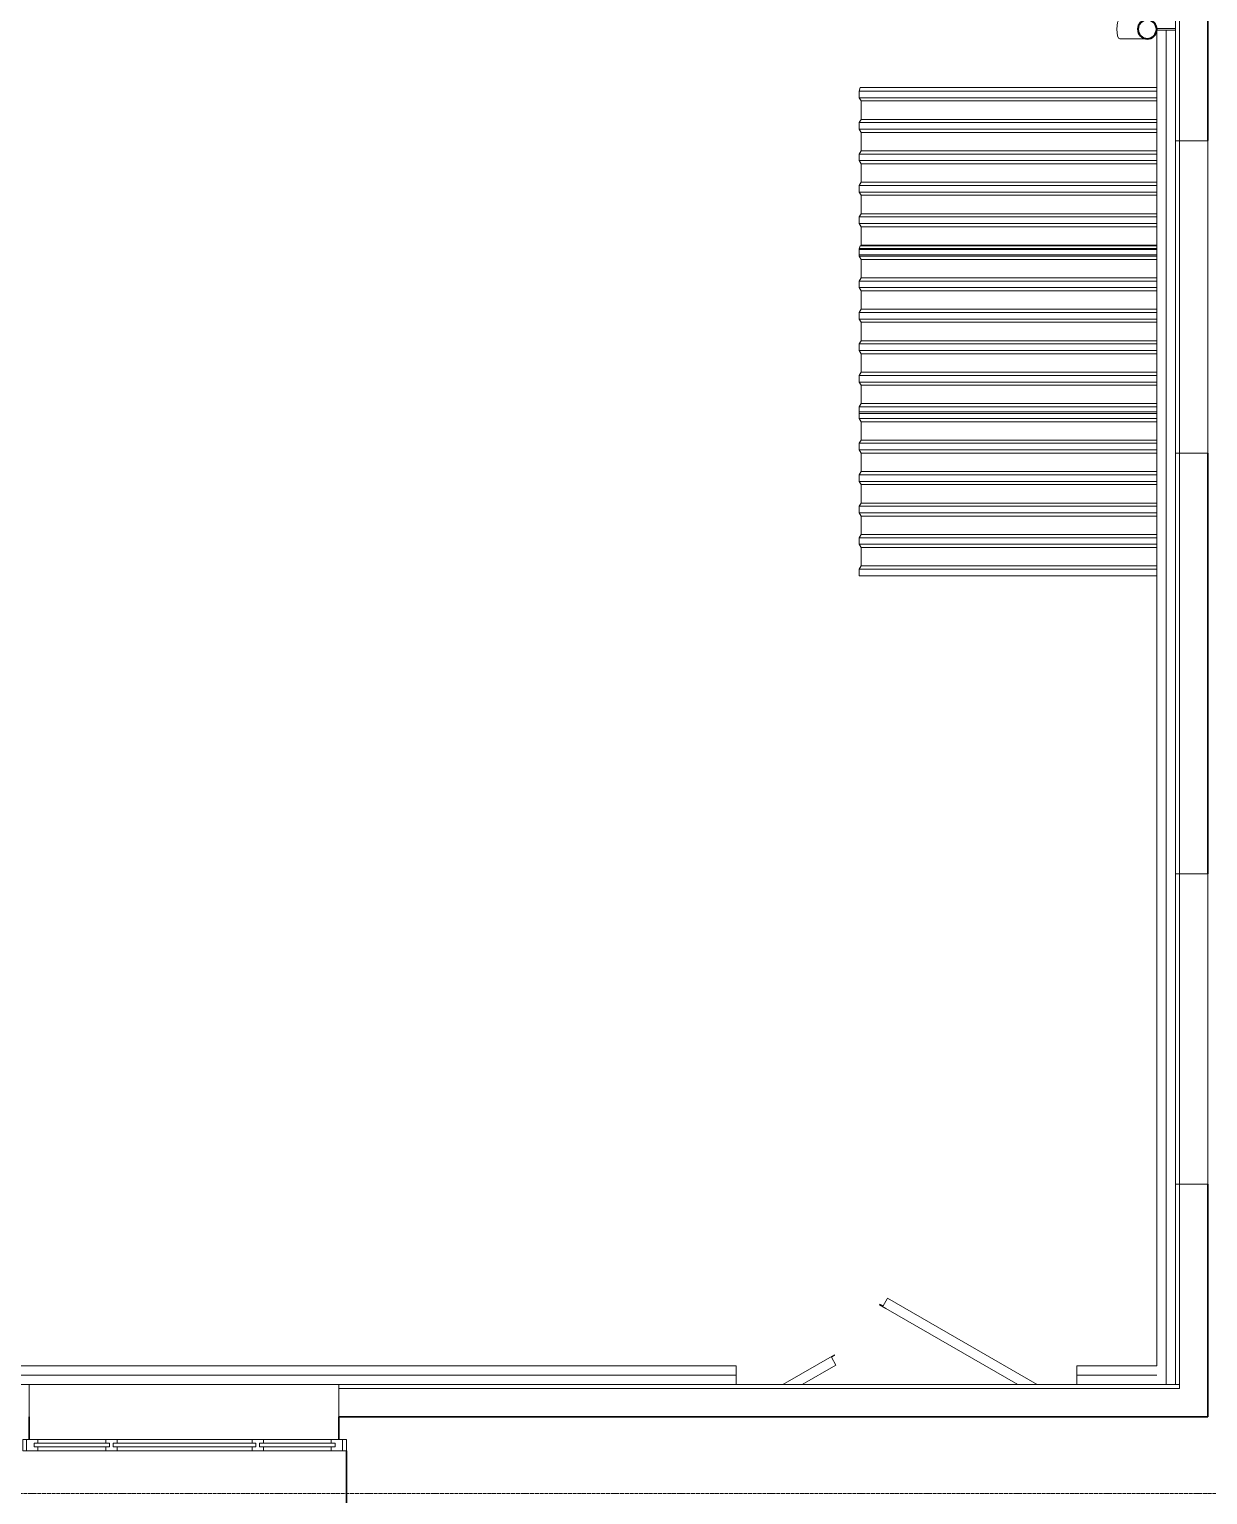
# Model space of a CAD drawing. Header units: millimetres. Extents: x -10915 to 60194, y -32941 to 46712.
# Drawn here: x 39188 to 45432, y 20238 to 28005 of the extents above; entities that cross this region are included whole.
import ezdxf

# ---------------------------------------------------------------- set-up
doc = ezdxf.new("R2010")
doc.units = ezdxf.units.MM
doc.linetypes.add('ADSK_Линия сетки', pattern=[25, 20, -2.5, 0, -2.5])
for name, color, linetype, lineweight in [('_ Окна', 7, 'Continuous', 9), ('Двери', 7, 'Continuous', 9), ('Крыша', 7, 'Continuous', 9), ('Крыша штриховка', 7, 'Continuous', 9), ('Обобщенные модели', 7, 'Continuous', 18), ('Окна', 7, 'Continuous', 9), ('Оси', 7, 'Continuous', 9), ('Стены наружные', 7, 'Continuous', 18), ('Стены несущие', 7, 'Continuous', 30), ('Стены отделка', 7, 'Continuous', 30), ('Стены штриховка', 7, 'Continuous', 9)]:
    doc.layers.add(name, color=color, linetype=linetype, lineweight=lineweight)

# ---------------------------------------------------------------- blocks, each defined once
blk = doc.blocks.new('dver-dpmo-260 - ДН_ 21-19 неравноп__ правая 300х1500 ДН-4л-2649261-План полов 2-го этажа')
at = {"layer": 'Двери'}
for p, q in [((-142.7, 841.9), (-120.7, 880.1)), ((-119.1, 882.7), (-120.7, 880.1)), ((673.6, 425), (-119.1, 882.7)), ((-162, 848.5), (-160, 851.9)), ((-127.3, 828.5), (-162, 848.5)), ((-160, 851.9), (-142.7, 841.9)), ((-127.3, 828.5), (571.5, 425)), ((-673.6, 425), (-400.5, 582.7)), ((-399, 580.1), (-416.3, 570.1)), ((-416.3, 570.1), (-392.3, 528.5)), ((-400.5, 582.7), (-399, 580.1)), ((-392.3, 528.5), (-571.5, 425))]:
    blk.add_line(p, q, dxfattribs=at)
blk = doc.blocks.new('Водосток - Тип 1 _карниз больше 490мм_-5178134-План полов 2-го этажа')
at = {"layer": 'Обобщенные модели'}
for p, q in [((75, 306.2), (75, 263.6)), ((175, 263.6), (175, 306.2)), ((120, 109.1), (120, 10)), ((130, 10), (130, 109.1))]:
    blk.add_line(p, q, dxfattribs=at)
at = {"layer": 'Обобщенные модели', "flags": 128}
for points in [[(75, 173), (75, 174.3), (75, 177), (75, 179.8), (75, 182.9), (75, 186.2), (75, 189.7), (75, 193.4), (75, 197.2), (75, 201.3), (75, 205.5), (75, 209.9), (75, 214.4), (75, 219.1), (75, 224), (75, 229), (75, 234.1), (75, 239.3), (75, 244.6), (75, 250.1), (75, 255.6), (75, 261.3), (75, 263.6)], [(175, 263.6), (175, 258), (175, 252.4), (175, 246.9), (175, 241.5), (175, 236.2), (175, 231.1), (175, 226), (175, 221.1), (175, 216.4), (175, 211.8), (175, 207.3), (175, 203), (175, 198.9), (175, 194.9), (175, 191.2), (175, 187.6), (175, 184.3), (175, 181.1), (175, 178.1), (175, 175.4), (175, 173)]]:
    blk.add_lwpolyline(points, dxfattribs=at)
at = {"layer": 'Обобщенные модели'}
for radius, start, end in [(52, 90, 270), (50, 167.14286, 168.99639), (50, 139.417, 143.79922), (50, 113.30594, 115.71429), (52, 270, 90), (50, 64.28571, 66.69406), (50, 36.20078, 40.583), (50, 11.00361, 12.85714), (50, 191.00361, 192.85714), (50, 216.20078, 220.583), (50, 244.28571, 246.69406), (50, 293.30594, 295.71429), (50, 319.417, 323.79922), (50, 347.14286, 348.99639)]:
    blk.add_arc((125, 160), radius, start, end, dxfattribs=at)
at = {"layer": 'Обобщенные модели', "lineweight": 40}
for start, end in [(90, 270), (270, 90)]:
    blk.add_arc((125, 160), 50, start, end, dxfattribs=at)
at = {"layer": 'Обобщенные модели'}
for start_param, end_param in [(4.712389, 6.283185), (3.141593, 4.712389)]:
    blk.add_ellipse((125, 306.2), major_axis=(-50, 0), ratio=0.309017, start_param=start_param, end_param=end_param, dxfattribs=at)
blk = doc.blocks.new('Roof Cladding - 833x50mm-3052852-План полов 2-го этажа')
at = {"layer": 'Обобщенные модели'}
for p, q in [((43585.6, 27677.1), (43589.8, 27697.1)), ((43585.6, 27642.1), (43585.6, 27677.1)), ((43585.6, 27677.1), (45161.9, 27677.1)), ((43589.8, 27697.1), (45161.9, 27697.1)), ((43595.7, 27625.1), (43585.6, 27642.1)), ((43585.6, 27642.1), (45161.9, 27642.1)), ((43595.7, 27527.4), (43595.7, 27625.1)), ((45161.9, 27625.1), (43595.7, 27625.1)), ((43585.6, 27510.4), (43595.7, 27527.4)), ((43585.6, 27475.4), (43585.6, 27510.4)), ((45161.9, 27510.4), (43585.6, 27510.4)), ((45161.9, 27527.4), (43595.7, 27527.4)), ((43595.7, 27458.4), (43585.6, 27475.4)), ((45161.9, 27475.4), (43585.6, 27475.4)), ((43595.7, 27360.7), (43595.7, 27458.4)), ((45161.9, 27458.4), (43595.7, 27458.4)), ((43585.6, 27343.7), (43595.7, 27360.7)), ((43585.6, 27308.7), (43585.6, 27343.7)), ((45161.9, 27343.7), (43585.6, 27343.7)), ((45161.9, 27360.7), (43595.7, 27360.7)), ((43595.7, 27291.7), (43585.6, 27308.7)), ((45161.9, 27308.7), (43585.6, 27308.7)), ((43595.7, 27194), (43595.7, 27291.7)), ((45161.9, 27291.7), (43595.7, 27291.7)), ((43585.6, 27177), (43595.7, 27194)), ((45161.9, 27194), (43595.7, 27194)), ((43585.6, 27142), (43585.6, 27177)), ((45161.9, 27177), (43585.6, 27177)), ((43595.7, 27125), (43585.6, 27142)), ((45161.9, 27142), (43585.6, 27142)), ((43595.7, 27027.3), (43595.7, 27125)), ((45161.9, 27125), (43595.7, 27125)), ((43585.6, 27010.3), (43595.7, 27027.3)), ((43585.6, 26975.3), (43585.6, 27010.3)), ((45161.9, 27010.3), (43585.6, 27010.3)), ((43595.7, 26958.3), (43585.6, 26975.3)), ((45161.9, 26975.3), (43585.6, 26975.3)), ((45161.9, 27027.3), (43595.7, 27027.3)), ((43595.7, 26860.6), (43595.7, 26958.3)), ((45161.9, 26958.3), (43595.7, 26958.3)), ((43585.6, 26843.6), (43587.7, 26847.1)), ((43585.6, 26808.6), (43585.6, 26843.6)), ((45161.9, 26843.6), (43585.6, 26843.6)), ((45161.9, 26808.6), (43585.6, 26808.6)), ((43593.6, 26857.1), (43595.7, 26860.6)), ((45161.9, 26860.6), (43595.7, 26860.6))]:
    blk.add_line(p, q, dxfattribs=at)
blk = doc.blocks.new('Roof Cladding - 833x50mm-V37-План полов 2-го этажа')
at = {"layer": 'Обобщенные модели'}
for p, q in [((43585.6, 26802.1), (43585.6, 26837.1)), ((43585.6, 26837.1), (45161.9, 26837.1)), ((43595.7, 26785.1), (43585.6, 26802.1)), ((43585.6, 26802.1), (45161.9, 26802.1)), ((43587.7, 26847.1), (43589.8, 26857.1)), ((43589.8, 26857.1), (45161.9, 26857.1)), ((43595.7, 26687.4), (43595.7, 26785.1)), ((45161.9, 26785.1), (43595.7, 26785.1)), ((43585.6, 26670.4), (43595.7, 26687.4)), ((43585.6, 26635.4), (43585.6, 26670.4)), ((45161.9, 26670.4), (43585.6, 26670.4)), ((45161.9, 26687.4), (43595.7, 26687.4)), ((43595.7, 26618.4), (43585.6, 26635.4)), ((45161.9, 26635.4), (43585.6, 26635.4)), ((43595.7, 26520.7), (43595.7, 26618.4)), ((45161.9, 26618.4), (43595.7, 26618.4)), ((43585.6, 26503.7), (43595.7, 26520.7)), ((43585.6, 26468.7), (43585.6, 26503.7)), ((45161.9, 26503.7), (43585.6, 26503.7)), ((45161.9, 26520.7), (43595.7, 26520.7)), ((43595.7, 26451.7), (43585.6, 26468.7)), ((45161.9, 26468.7), (43585.6, 26468.7)), ((43595.7, 26354), (43595.7, 26451.7)), ((45161.9, 26451.7), (43595.7, 26451.7)), ((43585.6, 26337), (43595.7, 26354)), ((43585.6, 26302), (43585.6, 26337)), ((45161.9, 26337), (43585.6, 26337)), ((45161.9, 26354), (43595.7, 26354)), ((43595.7, 26285), (43585.6, 26302)), ((45161.9, 26302), (43585.6, 26302)), ((43595.7, 26187.3), (43595.7, 26285)), ((45161.9, 26285), (43595.7, 26285)), ((43585.6, 26170.3), (43595.7, 26187.3)), ((45161.9, 26187.3), (43595.7, 26187.3)), ((43585.6, 26135.3), (43585.6, 26170.3)), ((45161.9, 26170.3), (43585.6, 26170.3)), ((43595.7, 26118.3), (43585.6, 26135.3)), ((45161.9, 26135.3), (43585.6, 26135.3)), ((43595.7, 26020.6), (43595.7, 26118.3)), ((45161.9, 26118.3), (43595.7, 26118.3)), ((43585.6, 26003.6), (43595.7, 26020.6)), ((45161.9, 26020.6), (43595.7, 26020.6)), ((43585.6, 25968.6), (43585.6, 26003.6)), ((45161.9, 26003.6), (43585.6, 26003.6)), ((45161.9, 25968.6), (43585.6, 25968.6))]:
    blk.add_line(p, q, dxfattribs=at)
blk = doc.blocks.new('Roof Cladding - 833x50mm-V38-План полов 2-го этажа')
at = {"layer": 'Обобщенные модели'}
for p, q in [((43585.6, 25942.1), (43585.6, 25977.1)), ((43585.6, 25977.1), (45161.9, 25977.1)), ((43595.7, 25925.1), (43585.6, 25942.1)), ((43585.6, 25942.1), (45161.9, 25942.1)), ((43595.7, 25827.4), (43595.7, 25925.1)), ((45161.9, 25925.1), (43595.7, 25925.1)), ((43585.6, 25810.4), (43595.7, 25827.4)), ((43585.6, 25775.4), (43585.6, 25810.4)), ((45161.9, 25810.4), (43585.6, 25810.4)), ((45161.9, 25827.4), (43595.7, 25827.4)), ((43595.7, 25758.4), (43585.6, 25775.4)), ((45161.9, 25775.4), (43585.6, 25775.4)), ((43595.7, 25660.7), (43595.7, 25758.4)), ((45161.9, 25758.4), (43595.7, 25758.4)), ((43585.6, 25643.7), (43595.7, 25660.7)), ((43585.6, 25608.7), (43585.6, 25643.7)), ((45161.9, 25643.7), (43585.6, 25643.7)), ((45161.9, 25660.7), (43595.7, 25660.7)), ((43595.7, 25591.7), (43585.6, 25608.7)), ((45161.9, 25608.7), (43585.6, 25608.7)), ((43595.7, 25494), (43595.7, 25591.7)), ((45161.9, 25591.7), (43595.7, 25591.7)), ((43585.6, 25477), (43595.7, 25494)), ((43585.6, 25442), (43585.6, 25477)), ((45161.9, 25477), (43585.6, 25477)), ((45161.9, 25494), (43595.7, 25494)), ((43595.7, 25425), (43585.6, 25442)), ((45161.9, 25442), (43585.6, 25442)), ((43595.7, 25327.3), (43595.7, 25425)), ((45161.9, 25425), (43595.7, 25425)), ((43585.6, 25310.3), (43595.7, 25327.3)), ((45161.9, 25327.3), (43595.7, 25327.3)), ((43585.6, 25275.3), (43585.6, 25310.3)), ((45161.9, 25310.3), (43585.6, 25310.3)), ((43595.7, 25258.3), (43585.6, 25275.3)), ((45161.9, 25275.3), (43585.6, 25275.3)), ((43595.7, 25160.6), (43595.7, 25258.3)), ((45161.9, 25258.3), (43595.7, 25258.3)), ((43585.6, 25143.6), (43595.7, 25160.6)), ((43585.6, 25108.6), (43585.6, 25143.6)), ((45161.9, 25143.6), (43585.6, 25143.6)), ((45161.9, 25108.6), (43585.6, 25108.6)), ((45161.9, 25160.6), (43595.7, 25160.6))]:
    blk.add_line(p, q, dxfattribs=at)
blk = doc.blocks.new('окно трехпол с фрамугой - 1675-2150_h___нов_ ок16_-2190417-План полов 2-го этажа')
at = {"layer": '_ Окна', "lineweight": 18}
for p, q in [((-777.5, 160), (-857.5, 160)), ((-857.5, 160), (-857.5, 100)), ((-777.5, 140), (-777.5, 160)), ((-357.5, 160), (-417.5, 160)), ((-417.5, 160), (-417.5, 140)), ((-357.5, 140), (-357.5, 160)), ((417.5, 160), (357.5, 160)), ((357.5, 160), (357.5, 140)), ((417.5, 140), (417.5, 160)), ((777.5, 160), (777.5, 140)), ((857.5, 160), (777.5, 160)), ((857.5, 100), (857.5, 160)), ((-857.5, 100), (-797.5, 100)), ((-797.5, 120), (-797.5, 140)), ((-797.5, 140), (-777.5, 140)), ((-797.5, 120), (-777.5, 120)), ((-777.5, 100), (-797.5, 100)), ((-777.5, 120), (-777.5, 100)), ((-417.5, 140), (-397.5, 140)), ((-417.5, 120), (-417.5, 100)), ((-397.5, 120), (-417.5, 120)), ((-397.5, 100), (-417.5, 100)), ((-397.5, 140), (-397.5, 120)), ((-397.5, 100), (-377.5, 100)), ((-377.5, 120), (-377.5, 140)), ((-377.5, 140), (-357.5, 140)), ((-377.5, 120), (-357.5, 120)), ((-357.5, 100), (-377.5, 100)), ((-357.5, 120), (-357.5, 100)), ((357.5, 140), (377.5, 140)), ((357.5, 120), (357.5, 100)), ((377.5, 120), (357.5, 120)), ((377.5, 100), (357.5, 100)), ((377.5, 140), (377.5, 120)), ((377.5, 100), (397.5, 100)), ((397.5, 120), (397.5, 140)), ((397.5, 140), (417.5, 140)), ((397.5, 120), (417.5, 120)), ((417.5, 100), (397.5, 100)), ((417.5, 120), (417.5, 100)), ((777.5, 140), (797.5, 140)), ((777.5, 120), (777.5, 100)), ((797.5, 120), (777.5, 120)), ((797.5, 100), (777.5, 100)), ((797.5, 140), (797.5, 120)), ((797.5, 100), (857.5, 100))]:
    blk.add_line(p, q, dxfattribs=at)
at = {"layer": '_ Окна'}
for p, q in [((-837.5, 100), (-837.5, 160)), ((837.5, 100), (837.5, 160)), ((-797.5, 120), (-397.5, 120)), ((-777.5, 140), (-417.5, 140)), ((-377.5, 120), (377.5, 120)), ((-357.5, 140), (357.5, 140)), ((397.5, 120), (797.5, 120)), ((417.5, 140), (777.5, 140))]:
    blk.add_line(p, q, dxfattribs=at)
at = {"layer": 'Окна'}
for p, q in [((-777.5, 160), (-417.5, 160)), ((-357.5, 160), (357.5, 160)), ((417.5, 160), (777.5, 160)), ((-417.5, 100), (-777.5, 100)), ((357.5, 100), (-357.5, 100)), ((777.5, 100), (417.5, 100))]:
    blk.add_line(p, q, dxfattribs=at)

msp = doc.modelspace()

# ---------------------------------------------------------------- hatches: boundary and pattern name
at = {"layer": 'Крыша штриховка'}
h = msp.add_hatch(dxfattribs=at)
h.set_pattern_fill('FP_26', color=256, style=0, pattern_type=2)
h.set_pattern_definition([(270, (86314.1, 134.64), (352.133, 2e-14), [400, 0, 0, 0]), (270, (86398.24, 134.64), (352.133, 2e-14), [400, 0, 0, 0]), (270, (86403.13, 134.64), (352.133, 2e-14), [400, 0, 0, 0]), (270, (86280.86, 134.64), (352.133, 2e-14), [400, 0, 0, 0]), (270, (86285.75, 134.64), (352.133, 2e-14), [400, 0, 0, 0]), (270, (86309.22, 134.64), (352.133, 2e-14), [400, 0, 0, 0]), (270, (86426.6, 134.64), (352.133, 2e-14), [400, 0, 0, 0]), (270, (86543.98, 134.64), (352.133, 2e-14), [400, 0, 0, 0]), (270, (86548.87, 134.64), (352.133, 2e-14), [400, 0, 0, 0]), (270, (86633, 134.64), (352.133, 2e-14), [400, 0, 0, 0]), (270, (86431.5, 134.64), (352.133, 2e-14), [400, 0, 0, 0]), (270, (86515.6, 134.64), (352.133, 2e-14), [400, 0, 0, 0]), (270, (86520.5, 134.64), (352.133, 2e-14), [400, 0, 0, 0])])
h.paths.add_polyline_path([(43595.053, 25159.574), (43595.684, 25160.638), (43595.053, 25160.638)])
h.paths.add_polyline_path([(43595.053, 25326.274), (43595.684, 25327.338), (43595.053, 25327.338)])
h.paths.add_polyline_path([(43595.053, 25492.974), (43595.684, 25494.038), (43595.053, 25494.038)])
h.paths.add_polyline_path([(43595.053, 25659.674), (43595.684, 25660.738), (43595.053, 25660.738)])
h.paths.add_polyline_path([(43595.053, 25826.374), (43595.684, 25827.438), (43595.053, 25827.438)])
h.paths.add_polyline_path([(43595.053, 26019.574), (43595.684, 26020.638), (43595.053, 26020.638)])
h.paths.add_polyline_path([(43595.053, 26186.274), (43595.684, 26187.338), (43595.053, 26187.338)])
h.paths.add_polyline_path([(43595.053, 26352.974), (43595.684, 26354.038), (43595.053, 26354.038)])
h.paths.add_polyline_path([(43595.053, 26519.674), (43595.684, 26520.738), (43595.053, 26520.738)])
h.paths.add_polyline_path([(43595.053, 26686.374), (43595.684, 26687.438), (43595.053, 26687.438)])
h.paths.add_polyline_path([(43595.053, 26859.574), (43595.684, 26860.638), (43595.053, 26860.638)])
h.paths.add_polyline_path([(43595.053, 27026.274), (43595.684, 27027.338), (43595.053, 27027.338)])
h.paths.add_polyline_path([(43595.053, 27192.974), (43595.684, 27194.038), (43595.053, 27194.038)])
h.paths.add_polyline_path([(43595.053, 27359.674), (43595.684, 27360.738), (43595.053, 27360.738)])
h.paths.add_polyline_path([(43595.053, 27526.374), (43595.684, 27527.438), (43595.053, 27527.438)])

# ---------------------------------------------------------------- linework, layer by layer
at = {"layer": 'Крыша'}
for p, q in [((43595.053, 27626.203), (43595.053, 27526.374)), ((43595.053, 27459.503), (43595.053, 27359.674)), ((43595.053, 27292.803), (43595.053, 27192.974)), ((43595.053, 27126.103), (43595.053, 27026.274)), ((43595.053, 26959.403), (43595.053, 26859.574)), ((43595.053, 26786.203), (43595.053, 26686.374)), ((43595.053, 26619.503), (43595.053, 26519.674)), ((43595.053, 26452.803), (43595.053, 26352.974)), ((43595.053, 26286.103), (43595.053, 26186.274)), ((43595.053, 26119.403), (43595.053, 26019.574)), ((43595.053, 25926.203), (43595.053, 25826.374)), ((43595.053, 25759.503), (43595.053, 25659.674)), ((43595.053, 25592.803), (43595.053, 25492.974)), ((43595.053, 25426.103), (43595.053, 25326.274)), ((43595.053, 25259.403), (43595.053, 25159.574))]:
    msp.add_line(p, q, dxfattribs=at)
at = {"layer": 'Оси', "linetype": 'ADSK_Линия сетки'}
msp.add_line((-10114.729, 20245), (56004.853, 20245), dxfattribs=at)
at = {"layer": 'Стены наружные'}
for p, q in [((45161.854, 20921.318), (45161.854, 27995.9)), ((45211.854, 20821.318), (45211.854, 28000.011)), ((45261.854, 25758.541), (45261.854, 27413.541)), ((45281.854, 25759.541), (45281.854, 27413.541)), ((45431.854, 27413.541), (45431.854, 25759.541)), ((45261.854, 21883.541), (45261.854, 23528.541)), ((45281.854, 21884.541), (45281.854, 23528.541)), ((45431.854, 23528.541), (45431.854, 21884.541)), ((38620.617, 20921.318), (42934.22, 20921.318)), ((42934.22, 20821.318), (42934.22, 20921.318)), ((44739.22, 20821.318), (44739.22, 20921.318)), ((44739.22, 20921.318), (45161.854, 20921.318)), ((38616.506, 20871.318), (42934.22, 20871.318)), ((39188.222, 20821.318), (40828.222, 20821.318)), ((42934.22, 20822.318), (44739.22, 20822.318)), ((42938.22, 20822.318), (42938.22, 20821.318)), ((44733.22, 20822.318), (44733.22, 20821.318)), ((44739.22, 20871.318), (45161.854, 20871.318))]:
    msp.add_line(p, q, dxfattribs=at)
at = {"layer": 'Стены несущие'}
for p, q in [((45431.854, 27414.541), (45431.854, 29764.544)), ((45431.854, 25758.541), (45431.854, 23528.541)), ((45431.854, 23529.541), (45431.854, 25758.541)), ((45431.854, 21883.541), (45431.854, 20651.318)), ((45431.854, 20651.318), (45431.854, 21883.541)), ((39188.222, 20651.318), (39188.222, 20531.318)), ((40828.222, 20651.318), (45431.854, 20651.318)), ((40828.222, 20651.318), (40828.222, 20531.318)), ((40868.222, 20471.318), (40868.222, 20091.318))]:
    msp.add_line(p, q, dxfattribs=at)
at = {"layer": 'Стены отделка', "lineweight": 9}
for p, q in [((45261.854, 27413.541), (45261.854, 29867.302)), ((45281.854, 27413.541), (45261.854, 27413.541)), ((45281.854, 27414.541), (45281.854, 27413.541)), ((45431.854, 27413.541), (45281.854, 27413.541)), ((45431.854, 27414.541), (45431.854, 27413.541)), ((45261.854, 23528.541), (45261.854, 25758.541)), ((45281.854, 25758.541), (45261.854, 25758.541)), ((45431.854, 25758.541), (45281.854, 25758.541)), ((45281.854, 23528.541), (45261.854, 23528.541)), ((45281.854, 23529.541), (45281.854, 23528.541)), ((45431.854, 23528.541), (45281.854, 23528.541)), ((45431.854, 23529.541), (45431.854, 23528.541)), ((45261.854, 20821.318), (45261.854, 21883.541)), ((45281.854, 21883.541), (45261.854, 21883.541)), ((45431.854, 21883.541), (45281.854, 21883.541)), ((37814.224, 20821.318), (39188.222, 20821.318)), ((39188.222, 20651.318), (39188.222, 20821.318)), ((45281.854, 20821.318), (40828.222, 20821.318)), ((40828.222, 20651.318), (40828.222, 20821.318)), ((45281.854, 20801.318), (45281.854, 20821.318)), ((45281.854, 20801.318), (45281.854, 20821.318)), ((40829.222, 20801.318), (40828.222, 20801.318))]:
    msp.add_line(p, q, dxfattribs=at)
at = {"layer": 'Стены штриховка'}
for p, q in [((45281.854, 27413.541), (45281.854, 29867.302)), ((45281.854, 29764.544), (45281.854, 27414.541)), ((45281.854, 23528.541), (45281.854, 25758.541)), ((45281.854, 25758.541), (45281.854, 23529.541)), ((45281.854, 20821.318), (45281.854, 21883.541)), ((45281.854, 21883.541), (45281.854, 20821.318)), ((40829.222, 20801.318), (45281.854, 20801.318))]:
    msp.add_line(p, q, dxfattribs=at)

# ---------------------------------------------------------------- block references
at = {"layer": 'Двери'}
msp.add_blockref('dver-dpmo-260 - ДН_ 21-19 неравноп__ правая 300х1500 ДН-4л-2649261-План полов 2-го этажа', (43854.273, 20396.318), dxfattribs=at)
at = {"layer": 'Обобщенные модели', "rotation": 90.00000000000031}
msp.add_blockref('Водосток - Тип 1 _карниз больше 490мм_-5178134-План полов 2-го этажа', (45271.854, 27879.662), dxfattribs=at)
at = {"layer": 'Обобщенные модели'}
for name in ['Roof Cladding - 833x50mm-3052852-План полов 2-го этажа', 'Roof Cladding - 833x50mm-V37-План полов 2-го этажа', 'Roof Cladding - 833x50mm-V38-План полов 2-го этажа']:
    msp.add_blockref(name, (0, 0), dxfattribs=at)
at = {"layer": 'Окна'}
msp.add_blockref('окно трехпол с фрамугой - 1675-2150_h___нов_ ок16_-2190417-План полов 2-го этажа', (40010.722, 20371.318), dxfattribs=at)

doc.saveas('drawing.dxf')
